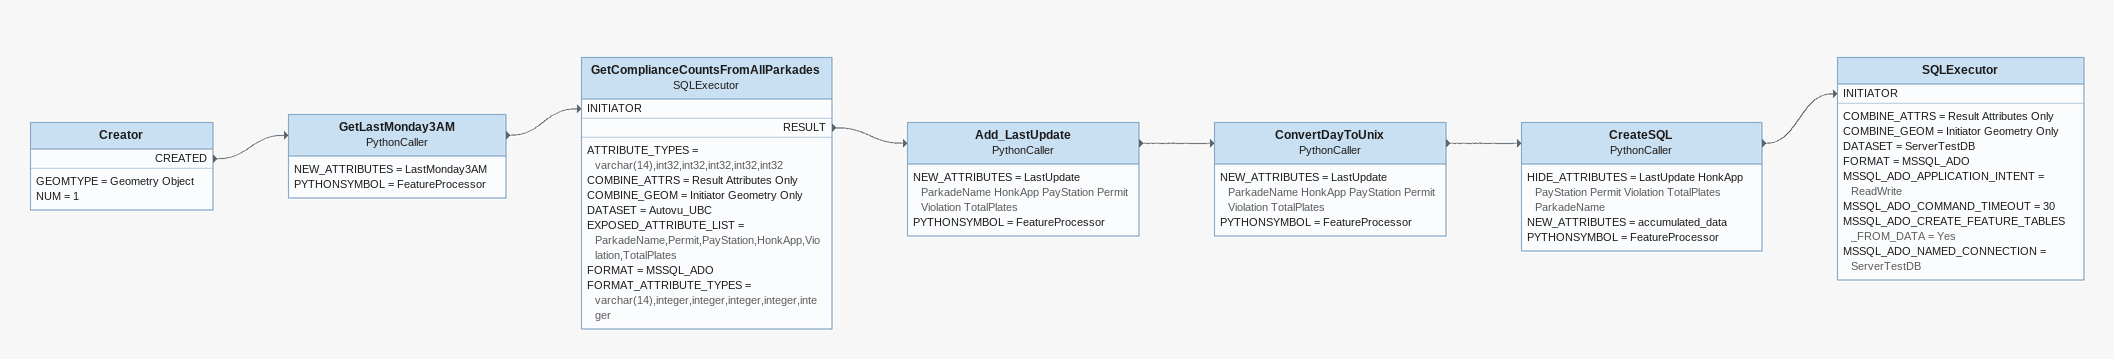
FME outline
Creator
    GEOMTYPE = Geometry Object
    NUM = 1
    CREATED -> GetLastMonday3AM
GetLastMonday3AM: PythonCaller
    NEW_ATTRIBUTES = LastMonday3AM
    PYTHONSYMBOL = FeatureProcessor
    -> GetComplianceCountsFromAllParkades [INITIATOR]
GetComplianceCountsFromAllParkades: SQLExecutor
    ATTRIBUTE_TYPES = varchar(14),int32,int32,int32,int32,int32
    COMBINE_ATTRS = Result Attributes Only
    COMBINE_GEOM = Initiator Geometry Only
    DATASET = Autovu_UBC
    EXPOSED_ATTRIBUTE_LIST = ParkadeName,Permit,PayStation,HonkApp,Violation,TotalPlates
    FORMAT = MSSQL_ADO
    FORMAT_ATTRIBUTE_TYPES = varchar(14),integer,integer,integer,integer,integer
    RESULT -> Add_LastUpdate
Add_LastUpdate: PythonCaller
    NEW_ATTRIBUTES = LastUpdate ParkadeName HonkApp PayStation Permit Violation TotalPlates
    PYTHONSYMBOL = FeatureProcessor
    -> ConvertDayToUnix
ConvertDayToUnix: PythonCaller
    NEW_ATTRIBUTES = LastUpdate ParkadeName HonkApp PayStation Permit Violation TotalPlates
    PYTHONSYMBOL = FeatureProcessor
    -> CreateSQL
CreateSQL: PythonCaller
    HIDE_ATTRIBUTES = LastUpdate HonkApp PayStation Permit Violation TotalPlates ParkadeName
    NEW_ATTRIBUTES = accumulated_data
    PYTHONSYMBOL = FeatureProcessor
    -> SQLExecutor [INITIATOR]
SQLExecutor
    COMBINE_ATTRS = Result Attributes Only
    COMBINE_GEOM = Initiator Geometry Only
    DATASET = ServerTestDB
    FORMAT = MSSQL_ADO
    MSSQL_ADO_APPLICATION_INTENT = ReadWrite
    MSSQL_ADO_COMMAND_TIMEOUT = 30
    MSSQL_ADO_CREATE_FEATURE_TABLES_FROM_DATA = Yes
    MSSQL_ADO_NAMED_CONNECTION = ServerTestDB
